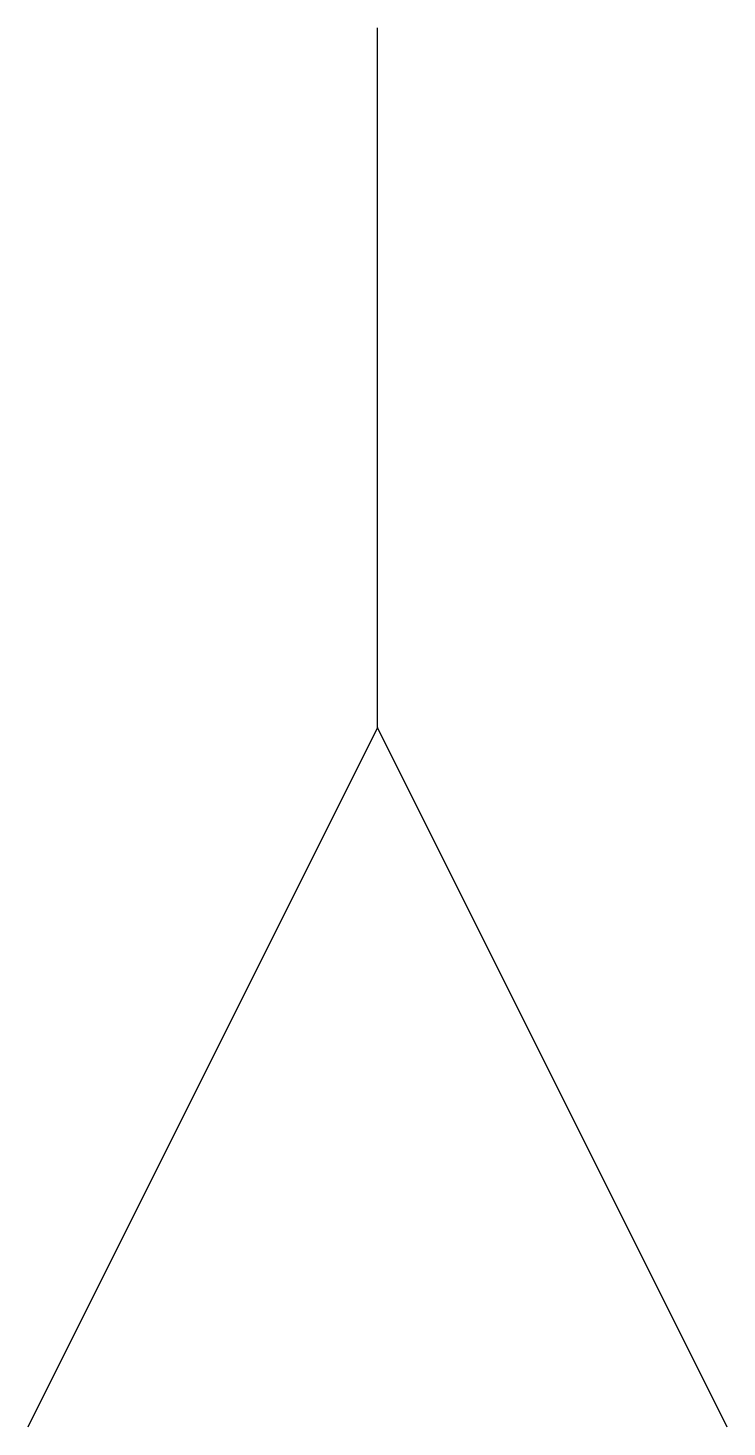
# Model space of a CAD drawing. Header units: millimetres. Extents: x -7.5 to -2.5, y -10 to 0.
import ezdxf

# ---------------------------------------------------------------- set-up
doc = ezdxf.new("R2010")
doc.units = ezdxf.units.MM
doc.layers.get('0').update_dxf_attribs({"linetype": 'CONTINUOUS'})

msp = doc.modelspace()

# ---------------------------------------------------------------- linework, layer by layer
for p, q in [((-5, -5), (-5, 0)), ((-5, -5), (-7.5, -10)), ((-2.5, -10), (-5, -5))]:
    msp.add_line(p, q)

doc.saveas('drawing.dxf')
